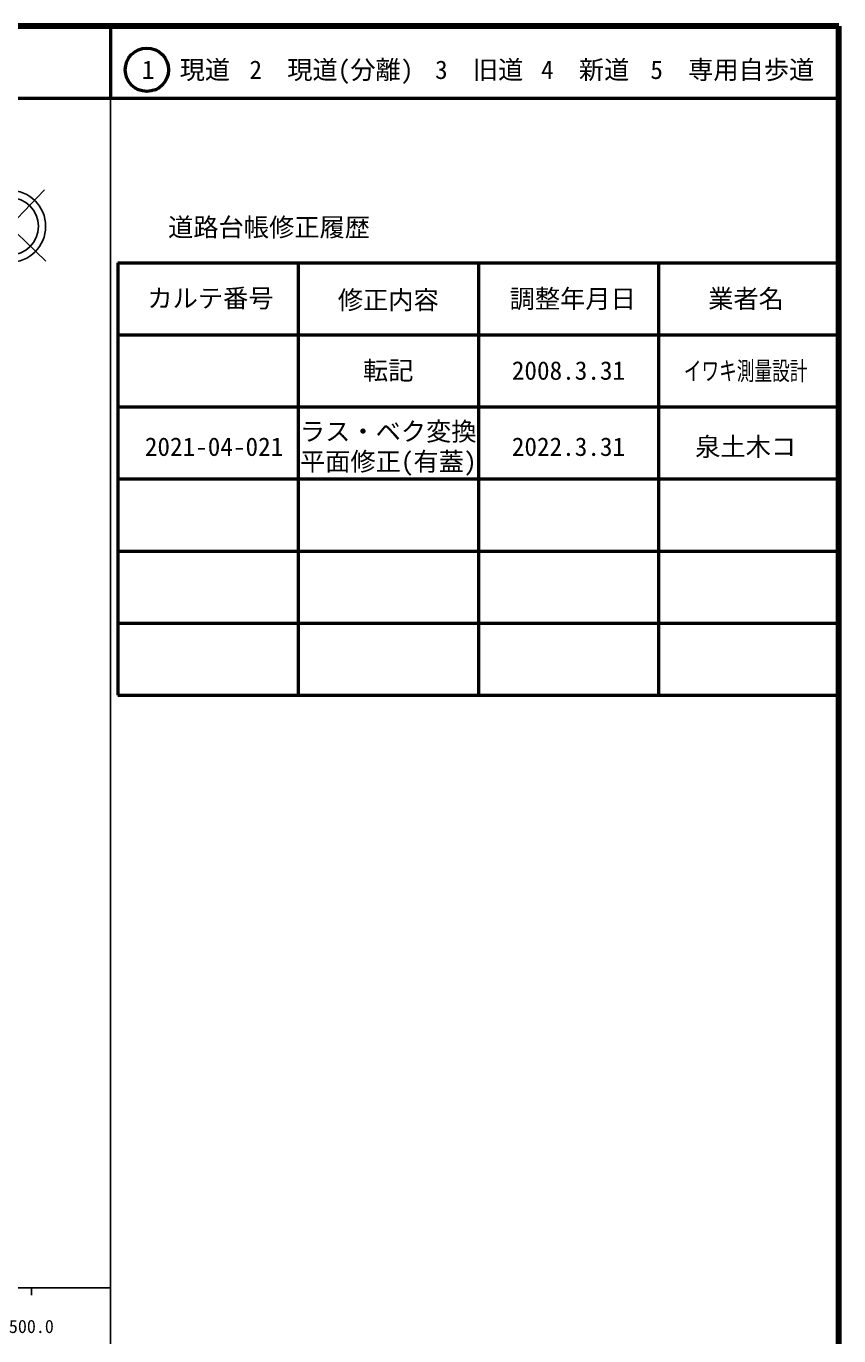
# Model space of a CAD drawing. Units: millimetres on the paper, enlarged 1000 times. Extents: x 40000 to 680000, y 20000 to 380000.
# Drawn here: x 567284 to 680000, y 198357 to 380000 of the extents above; entities that cross this region are included whole.
import ezdxf
from ezdxf.enums import TextEntityAlignment as Align

# ---------------------------------------------------------------- set-up
doc = ezdxf.new("R2010")
doc.units = ezdxf.units.MM
doc.header["$LTSCALE"] = 1000
for name, color, linetype, lineweight in [('M-BMK-SRVR', 3, 'Continuous', 25), ('M-TTL', 2, 'Continuous', 140), ('M-TTL-BAND', 7, 'Continuous', 25), ('M-TTL-FRAM', 2, 'Continuous', 50), ('M-TTL-LINE', 7, 'Continuous', 50)]:
    doc.layers.add(name, color=color, linetype=linetype, lineweight=lineweight)
doc.layers.add('M-TTL-TXT', color=7, linetype='Continuous')
doc.styles.add('ＭＳ ゴシック', font='')
doc.styles.get('ＭＳ ゴシック').set_extended_font_data('MS Gothic')

msp = doc.modelspace()

# ---------------------------------------------------------------- linework, layer by layer
at = {"layer": 'M-BMK-SRVR'}
for p, q in [((552009, 364721), (570025, 347389)), ((569833, 357286), (560127, 347197))]:
    msp.add_line(p, q, dxfattribs=at)
for radius in [5000, 4000]:
    msp.add_circle((564980, 352242), radius, dxfattribs=at)
at = {"layer": 'M-TTL'}
for p, q in [((680000, 380000), (40000, 380000)), ((680000, 20000), (680000, 380000))]:
    msp.add_line(p, q, dxfattribs=at)
at = {"layer": 'M-TTL-BAND'}
for p, q in [((579000, 20000), (579000, 370000)), ((40000, 205000), (579000, 205000)), ((568000, 205000), (568000, 204000))]:
    msp.add_line(p, q, dxfattribs=at)
at = {"layer": 'M-TTL-FRAM'}
for p, q in [((580000, 347197), (580000, 287197)), ((580000, 347197), (680000, 347197)), ((580000, 287197), (680000, 287197))]:
    msp.add_line(p, q, dxfattribs=at)
at = {"layer": 'M-TTL-LINE'}
for p, q in [((579000, 380000), (579000, 370000)), ((40000, 370000), (680000, 370000)), ((605000, 347197), (605000, 287197)), ((630000, 347197), (630000, 287197)), ((655000, 347197), (655000, 287197)), ((580000, 337197), (680000, 337197)), ((580000, 327197), (680000, 327197)), ((580000, 317197), (680000, 317197)), ((580000, 307197), (680000, 307197)), ((580000, 297197), (680000, 297197))]:
    msp.add_line(p, q, dxfattribs=at)
msp.add_circle((584031, 373958), 3000, dxfattribs=at)

# ---------------------------------------------------------------- texts
at = {"layer": 'M-TTL-BAND', "style": 'ＭＳ ゴシック'}
msp.add_text('500.0', height=1833, dxfattribs=at).set_placement((568000, 198195), align=Align.BOTTOM_CENTER)
msp.add_text('500.0', height=1833, dxfattribs=at).set_placement((568000, 198195), align=Align.BOTTOM_CENTER)
at = {"layer": 'M-TTL-TXT', "style": 'ＭＳ ゴシック'}
for s, p in [('1\u3000現道', (589448, 373958)), ('2\u3000現道(分離)', (609619, 373958)), ('3\u3000旧道', (630121, 373958)), ('4\u3000新道', (644824, 373958)), ('5\u3000専用自歩道', (665228, 373958)), ('道路台帳修正履歴', (600968, 352113)), ('カルテ番号', (592839, 342277)), ('修正内容', (617509, 342023)), ('調整年月日', (643089, 342197)), ('業者名', (667134, 342197)), ('転記', (617500, 332245)), ('2008.3.31', (642500, 332245)), ('ラス・ベク変換', (617500, 323792)), ('泉土木コ', (667077, 321679)), ('2021-04-021', (593344, 321679)), ('2022.3.31', (642500, 321679)), ('平面修正(有蓋)', (617500, 319615))]:
    msp.add_text(s, height=2566, dxfattribs=at).set_placement(p, align=Align.MIDDLE_CENTER)
at = {"layer": 'M-TTL-TXT', "style": 'ＭＳ ゴシック', "width": 0.7}
msp.add_text('イワキ測量設計', height=2566, dxfattribs=at).set_placement((667077, 332189), align=Align.MIDDLE_CENTER)

doc.saveas('drawing.dxf')
